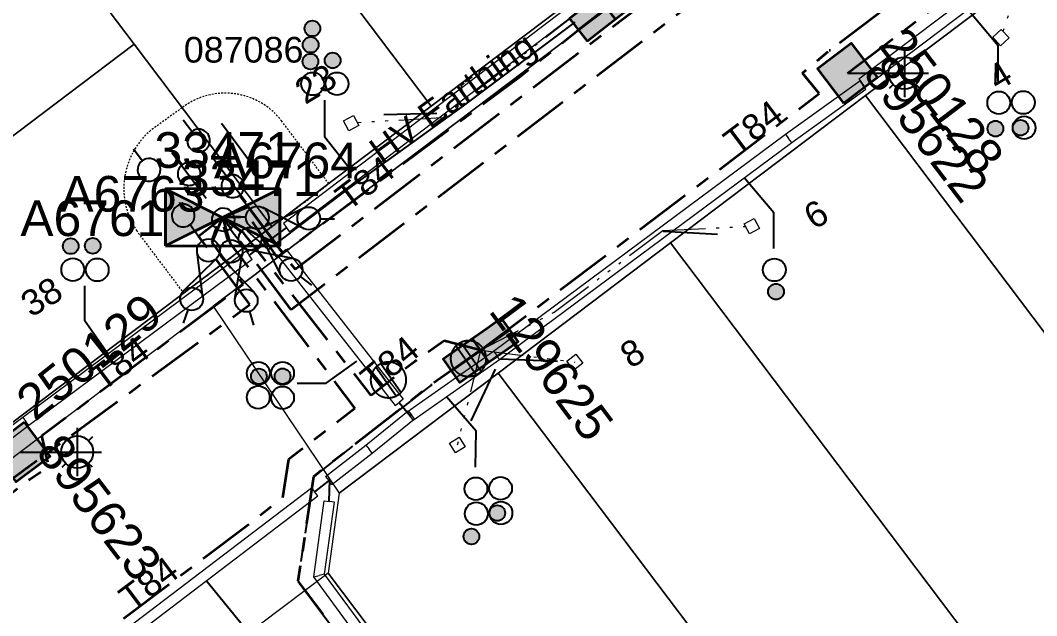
# Model space of a CAD drawing. Header units: metres. Extents: x 308278 to 310511, y 6271134 to 6272874.
# Drawn here: x 309105 to 309176.2, y 6272287.7 to 6272329.5 of the extents above; entities that cross this region are included whole.
import ezdxf
from ezdxf.enums import TextEntityAlignment as Align

# ---------------------------------------------------------------- set-up
doc = ezdxf.new("R2010")
doc.units = ezdxf.units.M
doc.set_wipeout_variables(frame=1)
for name, pattern in [('Cable Exist UG', [7, 4, -1, 1, -1]), ('DASHED', [19.05, 12.7, -6.35]), ('DOT', [6.35, 0, -6.35]), ('HIDDEN2', [0.1875, 0.125, -0.0625]), ('PHANTOMX2', [6.6, 3, -0.75, 0.2, -0.75, 0.2, -0.75, 0.2, -0.75])]:
    doc.linetypes.add(name, pattern=pattern)
doc.layers.get('0').update_dxf_attribs({"color": 6})
for name, color, linetype, lineweight in [('_User Miscellaneous1', 30, 'Continuous', 13), ('_User_HV_Exist', 1, 'Continuous', 35), ('_User_LV_Exist', 5, 'Continuous', 35), ('_User_SL_Exist', 4, 'Continuous', 35), ('Cadastre Land Parcels_SP_EXT', 118, 'Continuous', 15), ('Cadastre Other Property_SP_EXT', 138, 'DASHED', 15), ('Cadastre Roads_SP_EXT', 218, 'Continuous', 15), ('Mains_HV_EXT', 13, 'Continuous', 25), ('Mains_LV_EXT', 163, 'Continuous', 25), ('Mains_LV_SL_EXT', 135, 'Continuous', 25), ('Services_SP_EXT', 42, 'PHANTOMX2', 20)]:
    doc.layers.add(name, color=color, linetype=linetype, lineweight=lineweight)
for name, color, linetype in [('Duct_SP_EXT', 30, 'Continuous'), ('Equip_HV_EXT', 7, 'Continuous'), ('Equip_LV_EXT', 7, 'Continuous'), ('Equip_SP_SL_EXT', 7, 'Continuous'), ('Sub_SP_EXT', 7, 'Continuous'), ('SupportsUG_SP_LV_EXT', 7, 'Continuous'), ('SupportsUG_SP_LV_SL_EXT', 7, 'Continuous'), ('Trench_SP_EXT', 7, 'Continuous')]:
    doc.layers.add(name, color=color, linetype=linetype)
doc.styles.add('COLUMN_LABEL', font='arial.ttf', dxfattribs={"height": 2})
doc.styles.add('iecARIAL', font='arial.ttf', dxfattribs={"height": 2})
doc.styles.add('POLE_LABEL', font='arial.ttf', dxfattribs={"height": 2})
doc.styles.add('SL_LABEL', font='arial.ttf', dxfattribs={"height": 2})
doc.styles.get("Standard").update_dxf_attribs({"font": 'arial.ttf'})
doc.styles.add('SWITCH_LABEL', font='arial.ttf', dxfattribs={"height": 2})
doc.linetypes.add('Cable E UG', pattern='A,5,-0.1,["E",Standard,S=1.5,R=0,X=0,Y=-0.75],-1.45', length=6.55)

# ---------------------------------------------------------------- blocks, each defined once
blk = doc.blocks.new('SUB_PADMOUNT_EXT')
at = {"ltscale": 10}
h = blk.add_hatch(color=256, dxfattribs=at)
h.dxf.hatch_style = 1
h.paths.add_polyline_path([(4, -2), (0, 0), (4, 2)])
h.paths.add_polyline_path([(-4, -2), (-4, 2), (0, 0)])
blk.add_line((4, 2), (-4, -2))
blk.add_lwpolyline([(-4, -2), (4, -2), (4, 2), (-4, 2)], close=True)
at = {"ltscale": 10, "flags": 128}
for points in [[(-4, -2), (-4, 2), (0, 0)], [(4, -2), (0, 0), (4, 2)]]:
    blk.add_lwpolyline(points, close=True, dxfattribs=at)
at = {"flags": 8}
blk.add_attdef('ASSET_NUM', text='', height=2.5, dxfattribs=at).set_placement((0, 5), align=Align.MIDDLE_CENTER)
for tag, flags, p in [('STREET_CODE', 9, (1.5, 0)), ('OPERATING_VOLTAGE', 9, (1.5, -0.4)), ('ORIENTATION', 9, (1.5, -0.6)), ('OWNED_BY', 9, (1.5, -0.8)), ('NO_PHASES', 9, (1.5, -0.2)), ('OPERATED_BY', 9, (1.5, -1)), ('CONSTRUCTED_VOLTAGE', 9, (1.5, -1.4)), ('MAINTAINED_BY', 9, (1.5, -1.2)), ('SECONDARY_VOLTAGE', 9, (1.5, -1.6)), ('STATE', 9, (1.5, -1.8)), ('SUBSTATION_TYPE', 9, (1.5, -2.2)), ('PARENT', 9, (1.5, -2)), ('SUBURB', 9, (1.5, -2.8)), ('USAGE', 9, (1.5, -2.4)), ('LEGEND', 9, (1.5, -2.6)), ('Z', 1, (1.5, -3.6)), ('STREETNAME', 9, (1.5, -3)), ('LOCATION', 9, (1.5, -3.2)), ('NOTES', 9, (1.5, -3.4))]:
    blk.add_attdef(tag, text='', height=0.2, dxfattribs=dict(flags=flags)).set_placement(p, align=Align.MIDDLE_LEFT)
blk = doc.blocks.new('COLUMN_EXT')
blk.add_hatch(color=256).paths.add_polyline_path([(1.5, -1.5), (1.5, 1.5), (-1.5, 1.5), (-1.5, -1.5)])
blk.add_lwpolyline([(1.5, 1.5), (-1.5, 1.5), (-1.5, -1.5), (1.5, -1.5)], close=True)
at = {"flags": 1}
blk.add_attdef('Z', (-1.813, 2.351), '', height=0.2, rotation=180, dxfattribs=at)
at = {"flags": 9}
for tag, p in [('STREETNAME', (-1.813, 1.6)), ('LOCATION', (-1.813, 1.4)), ('SUBURB', (-1.813, 1.8)), ('NOTES', (-1.813, 2)), ('OWNED_BY', (-1.813, 0.6)), ('LEGEND', (-1.813, 1.2)), ('USAGE', (-1.813, 1)), ('STATE', (-1.813, 0.8)), ('COLUMN_TYPE', (-1.813, 0.4))]:
    blk.add_attdef(tag, text='', height=0.2, rotation=180, dxfattribs=at).set_placement(p, align=Align.MIDDLE_LEFT)
for tag, style, p in [('STRUCTURE_PLANT_NUMBER', 'POLE_LABEL', (-1.813, -0.031)), ('STREET_CODE', 'COLUMN_LABEL', (-1.813, 0.2))]:
    blk.add_attdef(tag, text='', height=0.2, rotation=180, dxfattribs=dict(at, style=style)).set_placement(p, align=Align.MIDDLE_LEFT)
at = {"style": 'COLUMN_LABEL', "width": 0.9, "flags": 8}
blk.add_attdef('ASSET_NUM', text='', height=2, rotation=270, dxfattribs=at).set_placement((2, -4), align=Align.MIDDLE_LEFT)
blk = doc.blocks.new('PILLAR_EXT')
blk.add_hatch(color=256).paths.add_polyline_path([(-2.5, 1), (-2.5, -1), (2.5, -1), (2.5, 1)])
for p, q in [((0, 1), (0, -1)), ((-2.5, 0), (2.5, 0))]:
    blk.add_line(p, q)
at = {"ltscale": 10}
blk.add_line((2.5, 0), (-2.5, 0), dxfattribs=at)
blk.add_lwpolyline([(-2.5, -1), (-1.25, -1), (1.25, -1), (2.5, -1), (2.5, 1), (-2.5, 1)], close=True)
at = {"width": 0.9, "flags": 8}
blk.add_attdef('ASSET_NUM', text='', height=2, rotation=90, dxfattribs=at).set_placement((-2, 4), align=Align.MIDDLE_LEFT)
for tag, p, flags in [('OWNED_BY', (0, -0.2), 9), ('STATE', (0, -0.4), 9), ('SUPPORT_TYPE', (0, -0.6), 9), ('USAGE', (0, -0.8), 9), ('LEGEND', (0, -1), 9), ('LOCATION', (0, -1.2), 9), ('NOTES', (0, -1.4), 9), ('PARENT', (0, -1.6), 9), ('STREETNAME', (0, -1.8), 9), ('SUBURB', (0, -2), 1)]:
    blk.add_attdef(tag, p, '', height=0.2, dxfattribs=dict(flags=flags))
blk = doc.blocks.new('DUCT_EXT')
blk.add_circle((0, 0.8), 0.8)
at = {"flags": 1}
blk.add_attdef('Z', (0, 0), '', height=0.2, dxfattribs=at)
at = {"flags": 9}
for tag, p in [('DUCT_CODE', (0, 0)), ('XSECT_TYPE', (0, -0.2)), ('STATE', (0, -0.6)), ('FB_REFERENCE', (0, -0.4)), ('NOTES', (0, -0.8))]:
    blk.add_attdef(tag, text='', height=0.2, dxfattribs=at).set_placement(p, align=Align.MIDDLE_LEFT)
blk = doc.blocks.new('*U479')
at = {"transparency": 33554687, "flags": 9}
for tag, p in [('LRATECODE', (-7.4, 0)), ('LOUTREACHVOCAB', (-7.2, 0)), ('LOUTREACH', (-7, 0)), ('LANTNUMBER', (-6.6, 0)), ('LNEW', (-6.4, 0)), ('LMASTVOCAB', (-6.2, 0)), ('LMAST', (-6, 0)), ('LLAMPVOCAB', (-5.8, 0)), ('LLAMP', (-5.6, 0)), ('LEXIST', (-5.4, 0)), ('LCHARGE3PERCENT', (-5.2, 0)), ('LCHARGE3', (-5, 0)), ('LCHARGE2PERCENT', (-4.8, 0)), ('LCHARGE2', (-4.6, 0)), ('LCHARGE1PERCENT', (-4.4, 0)), ('LCHARGE1', (-4.2, 0)), ('LCATEGORY', (-4, 0)), ('LBRACKETVOCAB', (-3.8, 0)), ('LBRACKET', (-3.6, 0)), ('LKINGHEIGHT', (-3.4, 0)), ('CREPLACE', (-3.2, 0)), ('CREMOVE', (-3, 0)), ('CNUMBER', (-2.8, 0)), ('CNEW', (-2.6, 0)), ('CEXIST', (-2.4, 0)), ('USAGE', (-2.2, 0)), ('STATE', (-2, 0)), ('OWNED_BY', (-1.8, 0)), ('ORIENTATION', (-1.6, 0)), ('OPERATING_VOLTAGE', (-1.4, 0)), ('NO_PHASES', (-1.2, 0)), ('LANTERN_TYPE', (-1, 0)), ('LANTERN_PURPOSE', (-0.8, 0)), ('CONTROL_TYPE', (-0.6, 0)), ('CONSTRUCTED_VOLTAGE', (-0.4, 0))]:
    blk.add_attdef(tag, text='', height=0.001, rotation=270, dxfattribs=at).set_placement(p, align=Align.MIDDLE_LEFT)
at = {"transparency": 33554687, "style": 'SL_LABEL', "flags": 9}
blk.add_attdef('STREET_CODE', text='', height=0.001, rotation=270, dxfattribs=at).set_placement((0.001, 0), align=Align.MIDDLE_LEFT)
at = {"transparency": 33554687, "flags": 1}
blk.add_attdef('Z', (0, 0), '', height=0.001, rotation=270, dxfattribs=at)
at = {"transparency": 33554687, "width": 0.9}
blk.add_attdef('LNUMBER', text='', height=1, dxfattribs=at).set_placement((7, -1), align=Align.MIDDLE_LEFT)
at = {"transparency": 33554687, "flags": 9}
for tag, p in [('LREMOVE', (0, -7.6)), ('LREPLACE', (0, -7.8)), ('LTYPE', (0, -8)), ('LTYPEVOCAB', (0, -8.2)), ('LEGEND', (0, -8.4)), ('SUBURB', (0, -8.6)), ('STREETNAME', (0, -8.8)), ('LOCATION', (0, -9)), ('NOTES', (0, -9.2)), ('MAINTAINED_BY', (0, -9.863))]:
    blk.add_attdef(tag, text='', height=0.001, dxfattribs=at).set_placement(p, align=Align.MIDDLE_LEFT)
blk.add_attdef('OPERATED_BY', (0, -9.607), '', height=0.001, dxfattribs=at)
at = {"linetype": 'DOT', "transparency": 33554687}
blk.add_wipeout([(5.688, 0), (5.061, -1.061), (4, -1.688), (2.939, -1.061), (2.313, 0), (2.939, 1.061), (4, 1.687), (5.061, 1.061)], dxfattribs=at)
at = {"transparency": 33554687}
for p, q in [((4, 1.687), (4, 0)), ((2.939, 1.061), (3.205, 0.795)), ((5.061, 1.061), (4.795, 0.795)), ((0, 0), (4, 0)), ((4, 0), (5.688, 0)), ((4, 0), (4, -1.688)), ((2.939, -1.061), (3.205, -0.795)), ((5.061, -1.061), (4.795, -0.795))]:
    blk.add_line(p, q, dxfattribs=at)
blk.add_circle((4, 0), 1.125, dxfattribs=at)
blk = doc.blocks.new('CCP_EXT')
at = {"flags": 9}
for tag, p in [('USAGE', (0, -1.2)), ('LEGEND', (0, -1.4)), ('STATE', (0, -1.8)), ('LIFE_SUPPORT', (0, -1.6)), ('NOTES', (0, -2))]:
    blk.add_attdef(tag, text='', height=0.2, dxfattribs=at).set_placement(p, align=Align.MIDDLE_LEFT)
at = {"transparency": 33554687}
blk.add_wipeout([(0, 0.566), (0.566, 0), (0, -0.566), (-0.566, 0)], dxfattribs=at)
blk.add_lwpolyline([(-0.566, 0), (0, 0.566), (0.566, 0), (0, -0.566), (-0.566, 0)])
at = {"flags": 1}
blk.add_attdef('Z', (0, 0), '', height=0.2, dxfattribs=at)
at = {"flags": 9}
for tag, p in [('CCP_TYPE', (0, 0)), ('OPERATING_VOLTAGE', (0, -0.6)), ('ORIENTATION', (0, -0.8)), ('CONSTRUCTED_VOLTAGE', (0, -0.2)), ('NO_PHASES', (0, -0.4)), ('OWNED_BY', (0, -1))]:
    blk.add_attdef(tag, text='', height=0.2, dxfattribs=at).set_placement(p, align=Align.MIDDLE_LEFT)
blk = doc.blocks.new('LV_UG_DFUSE_CLOSED_EXT')
for points in [[(5.04, 0.726), (2.156, -0.717)], [(5.049, -0.707), (2.156, 0.717)], [(1, 0), (0, 0)], [(6.2, 0.013), (7.2, 0.013)]]:
    blk.add_lwpolyline(points)
for centre in [(1.8, 0), (5.4, 0.011)]:
    blk.add_circle(centre, 0.8)
at = {"flags": 9}
for tag, p in [('ACTUAL_STATUS', (0, 0)), ('OPERATING_VOLTAGE', (0, -0.6)), ('ORIENTATION', (0, -0.8)), ('CONSTRUCTED_VOLTAGE', (0, -0.2)), ('NO_PHASES', (0, -0.4)), ('STATE', (0, -1)), ('SWITCH_TYPE', (0, -1.2)), ('USAGE', (0, -1.4)), ('NOTES', (0, -1.6))]:
    blk.add_attdef(tag, text='', height=0.2, dxfattribs=at).set_placement(p, align=Align.MIDDLE_LEFT)
at = {"flags": 1}
blk.add_attdef('Z', (0, 0), '', height=0.2, dxfattribs=at)
blk = doc.blocks.new('LV_UG_LINKS_CLOSED_EXT')
at = {"layer": 'Equip_LV_EXT'}
for tag, flags, p in [('ACTUAL_STATUS', 9, (3, -2)), ('CONSTRUCTED_VOLTAGE', 9, (3, -2.2)), ('OPERATING_VOLTAGE', 9, (3, -2.6)), ('ORIENTATION', 9, (3, -2.8)), ('NO_PHASES', 9, (3, -2.4)), ('STATE', 9, (3, -3)), ('SWITCH_TYPE', 9, (3, -3.2)), ('USAGE', 9, (3, -3.4)), ('NOTES', 9, (3, -3.6)), ('OWNED_BY', 9, (3, -3.8)), ('OPERATED_BY', 9, (3, -4)), ('MAINTAINED_BY', 9, (3, -4.2)), ('TYPE', 9, (3, -4.6)), ('Z', 1, (3, -4.8)), ('NUMBER_OF_PHASES', 9, (3, -4.4))]:
    blk.add_attdef(tag, text='', height=0.2, dxfattribs=dict(at, flags=flags)).set_placement(p, align=Align.MIDDLE_LEFT)
at = {"transparency": 33554687}
blk.add_wipeout([(4, 1.25), (3.969, 1.25), (3.939, 1.248), (3.908, 1.247), (3.877, 1.244), (3.847, 1.241), (3.817, 1.236), (3.786, 1.232), (3.756, 1.226), (3.726, 1.22), (3.696, 1.213), (3.667, 1.205), (3.637, 1.196), (3.608, 1.187), (3.579, 1.177), (3.55, 1.166), (3.522, 1.155), (3.493, 1.143), (3.466, 1.13), (3.438, 1.117), (3.411, 1.102), (3.384, 1.088), (3.357, 1.072), (3.331, 1.056), (3.306, 1.039), (3.28, 1.022), (3.255, 1.004), (3.231, 0.985), (3.207, 0.966), (3.184, 0.947), (3.161, 0.926), (3.138, 0.905), (3.116, 0.884), (3.095, 0.862), (3.074, 0.839), (3.053, 0.816), (3.034, 0.793), (3.015, 0.769), (2.996, 0.745), (2.978, 0.72), (2.961, 0.694), (2.944, 0.669), (2.928, 0.643), (2.912, 0.616), (2.898, 0.589), (2.883, 0.562), (2.87, 0.534), (2.857, 0.507), (2.845, 0.478), (2.834, 0.45), (2.823, 0.421), (2.813, 0.392), (2.804, 0.363), (2.795, 0.333), (2.787, 0.304), (2.78, 0.274), (2.774, 0.244), (2.768, 0.214), (2.764, 0.183), (2.759, 0.153), (2.756, 0.123), (2.753, 0.092), (2.752, 0.061), (2.75, 0.031), (2.75, 0), (2.75, -0.031), (2.752, -0.061), (2.753, -0.092), (2.756, -0.123), (2.759, -0.153), (2.764, -0.183), (2.768, -0.214), (2.774, -0.244), (2.78, -0.274), (2.787, -0.304), (2.795, -0.333), (2.804, -0.363), (2.813, -0.392), (2.823, -0.421), (2.834, -0.45), (2.845, -0.478), (2.857, -0.507), (2.87, -0.534), (2.883, -0.562), (2.898, -0.589), (2.912, -0.616), (2.928, -0.643), (2.944, -0.669), (2.961, -0.694), (2.978, -0.72), (2.996, -0.745), (3.015, -0.769), (3.034, -0.793), (3.053, -0.816), (3.074, -0.839), (3.095, -0.862), (3.116, -0.884), (3.138, -0.905), (3.161, -0.926), (3.184, -0.947), (3.207, -0.966), (3.231, -0.985), (3.255, -1.004), (3.28, -1.022), (3.306, -1.039), (3.331, -1.056), (3.357, -1.072), (3.384, -1.088), (3.411, -1.102), (3.438, -1.117), (3.466, -1.13), (3.493, -1.143), (3.522, -1.155), (3.55, -1.166), (3.579, -1.177), (3.608, -1.187), (3.637, -1.196), (3.667, -1.205), (3.696, -1.213), (3.726, -1.22), (3.756, -1.226), (3.786, -1.232), (3.817, -1.236), (3.847, -1.241), (3.877, -1.244), (3.908, -1.247), (3.939, -1.248), (3.969, -1.25), (4, -1.25), (4.031, -1.25), (4.061, -1.248), (4.092, -1.247), (4.123, -1.244), (4.153, -1.241), (4.183, -1.236), (4.214, -1.232), (4.244, -1.226), (4.274, -1.22), (4.304, -1.213), (4.333, -1.205), (4.363, -1.196), (4.392, -1.187), (4.421, -1.177), (4.45, -1.166), (4.478, -1.155), (4.507, -1.143), (4.534, -1.13), (4.562, -1.117), (4.589, -1.102), (4.616, -1.088), (4.643, -1.072), (4.669, -1.056), (4.694, -1.039), (4.72, -1.022), (4.745, -1.004), (4.769, -0.985), (4.793, -0.966), (4.816, -0.947), (4.839, -0.926), (4.862, -0.905), (4.884, -0.884), (4.905, -0.862), (4.926, -0.839), (4.947, -0.816), (4.966, -0.793), (4.985, -0.769), (5.004, -0.745), (5.022, -0.72), (5.039, -0.694), (5.056, -0.669), (5.072, -0.643), (5.088, -0.616), (5.102, -0.589), (5.117, -0.562), (5.13, -0.534), (5.143, -0.507), (5.155, -0.478), (5.166, -0.45), (5.177, -0.421), (5.187, -0.392), (5.196, -0.363), (5.205, -0.333), (5.213, -0.304), (5.22, -0.274), (5.226, -0.244), (5.232, -0.214), (5.236, -0.183), (5.241, -0.153), (5.244, -0.123), (5.247, -0.092), (5.248, -0.061), (5.25, -0.031), (5.25, 0), (5.25, 0.031), (5.248, 0.061), (5.247, 0.092), (5.244, 0.123), (5.241, 0.153), (5.236, 0.183), (5.232, 0.214), (5.226, 0.244), (5.22, 0.274), (5.213, 0.304), (5.205, 0.333), (5.196, 0.363), (5.187, 0.392), (5.177, 0.421), (5.166, 0.45), (5.155, 0.478), (5.143, 0.507), (5.13, 0.534), (5.117, 0.562), (5.102, 0.589), (5.088, 0.616), (5.072, 0.643), (5.056, 0.669), (5.039, 0.694), (5.022, 0.72), (5.004, 0.745), (4.985, 0.769), (4.966, 0.793), (4.947, 0.816), (4.926, 0.839), (4.905, 0.862), (4.884, 0.884), (4.862, 0.905), (4.839, 0.926), (4.816, 0.947), (4.793, 0.966), (4.769, 0.985), (4.745, 1.004), (4.72, 1.022), (4.694, 1.039), (4.669, 1.056), (4.643, 1.072), (4.616, 1.088), (4.589, 1.102), (4.562, 1.117), (4.534, 1.13), (4.507, 1.143), (4.478, 1.155), (4.45, 1.166), (4.421, 1.177), (4.392, 1.187), (4.363, 1.196), (4.333, 1.205), (4.304, 1.213), (4.274, 1.22), (4.244, 1.226), (4.214, 1.232), (4.183, 1.236), (4.153, 1.241), (4.123, 1.244), (4.092, 1.247), (4.061, 1.248), (4.031, 1.25)], dxfattribs=at).dxf.layer = 'Equip_LV_EXT'
at = {"layer": 'Equip_LV_EXT'}
for p, q in [((3.792, 1.232), (3.792, -1.232)), ((4.208, 1.232), (4.208, -1.232))]:
    blk.add_line(p, q, dxfattribs=at)
at = {"layer": 'Equip_LV_EXT', "flags": 128}
blk.add_lwpolyline([(4, 1.25), (3.969, 1.25), (3.939, 1.248), (3.908, 1.247), (3.877, 1.244), (3.847, 1.241), (3.817, 1.236), (3.786, 1.232), (3.756, 1.226), (3.726, 1.22), (3.696, 1.213), (3.667, 1.205), (3.637, 1.196), (3.608, 1.187), (3.579, 1.177), (3.55, 1.166), (3.522, 1.155), (3.493, 1.143), (3.466, 1.13), (3.438, 1.117), (3.411, 1.102), (3.384, 1.088), (3.357, 1.072), (3.331, 1.056), (3.306, 1.039), (3.28, 1.022), (3.255, 1.004), (3.231, 0.985), (3.207, 0.966), (3.184, 0.947), (3.161, 0.926), (3.138, 0.905), (3.116, 0.884), (3.095, 0.862), (3.074, 0.839), (3.053, 0.816), (3.034, 0.793), (3.015, 0.769), (2.996, 0.745), (2.978, 0.72), (2.961, 0.694), (2.944, 0.669), (2.928, 0.643), (2.912, 0.616), (2.898, 0.589), (2.883, 0.562), (2.87, 0.534), (2.857, 0.507), (2.845, 0.478), (2.834, 0.45), (2.823, 0.421), (2.813, 0.392), (2.804, 0.363), (2.795, 0.333), (2.787, 0.304), (2.78, 0.274), (2.774, 0.244), (2.768, 0.214), (2.764, 0.183), (2.759, 0.153), (2.756, 0.123), (2.753, 0.092), (2.752, 0.061), (2.75, 0.031), (2.75, 0), (2.75, -0.031), (2.752, -0.061), (2.753, -0.092), (2.756, -0.123), (2.759, -0.153), (2.764, -0.183), (2.768, -0.214), (2.774, -0.244), (2.78, -0.274), (2.787, -0.304), (2.795, -0.333), (2.804, -0.363), (2.813, -0.392), (2.823, -0.421), (2.834, -0.45), (2.845, -0.478), (2.857, -0.507), (2.87, -0.534), (2.883, -0.562), (2.898, -0.589), (2.912, -0.616), (2.928, -0.643), (2.944, -0.669), (2.961, -0.694), (2.978, -0.72), (2.996, -0.745), (3.015, -0.769), (3.034, -0.793), (3.053, -0.816), (3.074, -0.839), (3.095, -0.862), (3.116, -0.884), (3.138, -0.905), (3.161, -0.926), (3.184, -0.947), (3.207, -0.966), (3.231, -0.985), (3.255, -1.004), (3.28, -1.022), (3.306, -1.039), (3.331, -1.056), (3.357, -1.072), (3.384, -1.088), (3.411, -1.102), (3.438, -1.117), (3.466, -1.13), (3.493, -1.143), (3.522, -1.155), (3.55, -1.166), (3.579, -1.177), (3.608, -1.187), (3.637, -1.196), (3.667, -1.205), (3.696, -1.213), (3.726, -1.22), (3.756, -1.226), (3.786, -1.232), (3.817, -1.236), (3.847, -1.241), (3.877, -1.244), (3.908, -1.247), (3.939, -1.248), (3.969, -1.25), (4, -1.25), (4.031, -1.25), (4.061, -1.248), (4.092, -1.247), (4.123, -1.244), (4.153, -1.241), (4.183, -1.236), (4.214, -1.232), (4.244, -1.226), (4.274, -1.22), (4.304, -1.213), (4.333, -1.205), (4.363, -1.196), (4.392, -1.187), (4.421, -1.177), (4.45, -1.166), (4.478, -1.155), (4.507, -1.143), (4.534, -1.13), (4.562, -1.117), (4.589, -1.102), (4.616, -1.088), (4.643, -1.072), (4.669, -1.056), (4.694, -1.039), (4.72, -1.022), (4.745, -1.004), (4.769, -0.985), (4.793, -0.966), (4.816, -0.947), (4.839, -0.926), (4.862, -0.905), (4.884, -0.884), (4.905, -0.862), (4.926, -0.839), (4.947, -0.816), (4.966, -0.793), (4.985, -0.769), (5.004, -0.745), (5.022, -0.72), (5.039, -0.694), (5.056, -0.669), (5.072, -0.643), (5.088, -0.616), (5.102, -0.589), (5.117, -0.562), (5.13, -0.534), (5.143, -0.507), (5.155, -0.478), (5.166, -0.45), (5.177, -0.421), (5.187, -0.392), (5.196, -0.363), (5.205, -0.333), (5.213, -0.304), (5.22, -0.274), (5.226, -0.244), (5.232, -0.214), (5.236, -0.183), (5.241, -0.153), (5.244, -0.123), (5.247, -0.092), (5.248, -0.061), (5.25, -0.031), (5.25, 0), (5.25, 0.031), (5.248, 0.061), (5.247, 0.092), (5.244, 0.123), (5.241, 0.153), (5.236, 0.183), (5.232, 0.214), (5.226, 0.244), (5.22, 0.274), (5.213, 0.304), (5.205, 0.333), (5.196, 0.363), (5.187, 0.392), (5.177, 0.421), (5.166, 0.45), (5.155, 0.478), (5.143, 0.507), (5.13, 0.534), (5.117, 0.562), (5.102, 0.589), (5.088, 0.616), (5.072, 0.643), (5.056, 0.669), (5.039, 0.694), (5.022, 0.72), (5.004, 0.745), (4.985, 0.769), (4.966, 0.793), (4.947, 0.816), (4.926, 0.839), (4.905, 0.862), (4.884, 0.884), (4.862, 0.905), (4.839, 0.926), (4.816, 0.947), (4.793, 0.966), (4.769, 0.985), (4.745, 1.004), (4.72, 1.022), (4.694, 1.039), (4.669, 1.056), (4.643, 1.072), (4.616, 1.088), (4.589, 1.102), (4.562, 1.117), (4.534, 1.13), (4.507, 1.143), (4.478, 1.155), (4.45, 1.166), (4.421, 1.177), (4.392, 1.187), (4.363, 1.196), (4.333, 1.205), (4.304, 1.213), (4.274, 1.22), (4.244, 1.226), (4.214, 1.232), (4.183, 1.236), (4.153, 1.241), (4.123, 1.244), (4.092, 1.247), (4.061, 1.248), (4.031, 1.25)], close=True, dxfattribs=at)
blk = doc.blocks.new('SWG_HOLEC_SU_EXT')
blk.add_line((1.8, -2), (5.8, -2))
for points in [[(1.8, -0.8, 1), (1.8, 0.8, 1)], [(5.8, -0.8, 1), (5.8, 0.8, 1)]]:
    blk.add_lwpolyline(points, format="xyb", close=True)
for points in [[(1, 0), (0, 0)], [(6.6, 0), (7.6, 0)]]:
    blk.add_lwpolyline(points)
at = {"style": 'SWITCH_LABEL', "flags": 8}
blk.add_attdef('ASSET_NUM', text='', height=2.5, rotation=179.95437, dxfattribs=at).set_placement((-2.4, 0), align=Align.MIDDLE_LEFT)
at = {"flags": 1}
blk.add_attdef('Z', (0, 0), '', height=0.2, dxfattribs=at)
at = {"flags": 9}
for tag, p in [('ACTUAL_STATUS', (0, -0.4)), ('CONSTRUCTED_VOLTAGE', (0, -0.6)), ('NO_PHASES', (0, -0.8)), ('OPERATING_VOLTAGE', (0, -1)), ('ORIENTATION', (0, -1.2)), ('OWNED_BY', (0, -1.4)), ('STATE', (0, -1.8)), ('SWITCH_TYPE', (0, -2)), ('USAGE', (0, -2.2)), ('PARENT', (0, -1.6)), ('STREETNAME', (0, -2.6)), ('SUBURB', (0, -2.8)), ('LOCATION', (0, -2.4)), ('NOTES', (0, -3))]:
    blk.add_attdef(tag, text='', height=0.2, dxfattribs=at).set_placement(p, align=Align.MIDDLE_LEFT)
at = {"style": 'SWITCH_LABEL', "flags": 9}
blk.add_attdef('STREET_CODE', text='', height=0.2, dxfattribs=at).set_placement((0, -0.2), align=Align.MIDDLE_LEFT)
blk = doc.blocks.new('CABLE_LARGE_EXT')
h = blk.add_hatch(color=256)
edge = h.paths.add_edge_path()
edge.add_arc((0, 0.55), 0.55, 0, 360)
blk.add_circle((0, 0.55), 0.55)
at = {"flags": 1}
blk.add_attdef('Z', (0, 0), '', height=0.2, dxfattribs=at)
at = {"flags": 9}
for tag, p in [('COND_CODE', (0, 0)), ('XSECT_SIZE', (0, -0.6)), ('STATE', (0, -0.4)), ('FB_REFERENCE', (0, -0.2)), ('NOTES', (0, -0.8))]:
    blk.add_attdef(tag, text='', height=0.2, dxfattribs=at).set_placement(p, align=Align.MIDDLE_LEFT)

msp = doc.modelspace()

# ---------------------------------------------------------------- linework, layer by layer
at = {"layer": '_User Miscellaneous1'}
for p, q in [((309158.646, 6272321.48), (309158.858, 6272321.189)), ((309159.071, 6272320.899), (309158.858, 6272321.189)), ((309123.446, 6272315.222), (309123.664, 6272314.936)), ((309123.882, 6272314.65), (309123.664, 6272314.936)), ((309120.821, 6272313.282), (309121.036, 6272312.993)), ((309123.058, 6272312.956), (309123.342, 6272313.178)), ((309123.625, 6272313.4), (309123.342, 6272313.178)), ((309121.251, 6272312.704), (309121.036, 6272312.993)), ((309129.225, 6272299.689), (309132.189, 6272302.083)), ((309132.117, 6272302.033), (309132.323, 6272301.739)), ((309132.189, 6272302.083), (309132.415, 6272301.803)), ((309132.53, 6272301.444), (309132.323, 6272301.739)), ((309132.642, 6272301.523), (309132.415, 6272301.803)), ((309129.672, 6272299.125), (309132.642, 6272301.523)), ((309126.395, 6272297.488), (309129.225, 6272299.689)), ((309129.225, 6272299.689), (309129.449, 6272299.407)), ((309126.837, 6272296.919), (309129.672, 6272299.125)), ((309129.672, 6272299.125), (309129.449, 6272299.407)), ((309126.395, 6272297.488), (309126.616, 6272297.204)), ((309107.191, 6272282.83), (309125.412, 6272296.697)), ((309125.412, 6272296.697), (309125.63, 6272296.411)), ((309126.837, 6272296.919), (309126.616, 6272297.204)), ((309107.627, 6272282.257), (309125.848, 6272296.124)), ((309125.848, 6272296.124), (309125.63, 6272296.411)), ((309125.567, 6272290.45), (309126.305, 6272295.781)), ((309126.305, 6272295.781), (309126.661, 6272295.732)), ((309126.32, 6272290.642), (309127.018, 6272295.683)), ((309127.018, 6272295.683), (309126.661, 6272295.732)), ((309125.567, 6272290.45), (309125.943, 6272290.546)), ((309139.97, 6272270.946), (309125.567, 6272290.45)), ((309126.32, 6272290.642), (309125.943, 6272290.546)), ((309140.55, 6272271.374), (309126.32, 6272290.642))]:
    msp.add_line(p, q, dxfattribs=at)
at = {"layer": 'Cadastre Land Parcels_SP_EXT', "linetype": 'Continuous'}
for points in [[(309144.965, 6272331.9), (309122.214, 6272362), (309111.045, 6272353.559), (309133.795, 6272323.46), (309144.965, 6272331.9)], [(309133.795, 6272323.46), (309111.045, 6272353.559), (309099.875, 6272345.118), (309104.657, 6272338.792), (309112.977, 6272327.784), (309122.626, 6272315.019), (309133.795, 6272323.46)], [(309112.977, 6272327.784), (309104.657, 6272338.792), (309075.57, 6272316.811), (309083.892, 6272305.802), (309112.977, 6272327.784)], [(309201.659, 6272299.756), (309176.314, 6272333.317), (309164.239, 6272324.193), (309189.582, 6272290.632), (309201.659, 6272299.756)], [(309122.626, 6272315.019), (309112.977, 6272327.784), (309083.892, 6272305.802), (309091.127, 6272296.228), (309096.728, 6272295.449), (309122.626, 6272315.019)], [(309189.582, 6272290.632), (309164.239, 6272324.193), (309150.567, 6272313.864), (309175.911, 6272280.304), (309189.582, 6272290.632)], [(309175.911, 6272280.304), (309150.567, 6272313.864), (309138.491, 6272304.739), (309163.835, 6272271.181), (309175.911, 6272280.304)]]:
    msp.add_lwpolyline(points, close=True, dxfattribs=at)
msp.add_lwpolyline([(309163.835, 6272271.181), (309138.491, 6272304.739), (309127.349, 6272296.321), (309126.572, 6272290.709), (309143.246, 6272268.628)], dxfattribs=at)
at = {"layer": 'Cadastre Roads_SP_EXT', "linetype": 'Continuous'}
msp.add_lwpolyline([(309143.246, 6272268.628), (309126.572, 6272290.709), (309112.359, 6272279.979)], dxfattribs=at)
at = {"layer": 'Duct_SP_EXT'}
for points in [[(309173.548, 6272325.185), (309173.551, 6272327.688), (309171.484, 6272330.125)], [(309126.318, 6272323.879), (309126.326, 6272321.316), (309128.161, 6272318.997)], [(309157.813, 6272313.472), (309157.816, 6272315.978), (309155.755, 6272318.413)], [(309109.507, 6272310.845), (309109.502, 6272308.448), (309111.138, 6272306.108)], [(309124.403, 6272304.021), (309126.437, 6272304.021), (309128.6, 6272305.566)], [(309136.916, 6272298.133), (309136.952, 6272300.658), (309134.873, 6272303.083)], [(309120.456, 6272285.084), (309120.453, 6272287.199), (309118.065, 6272290.136)]]:
    msp.add_lwpolyline(points, dxfattribs=at)
at = {"layer": 'Mains_HV_EXT', "linetype": 'Cable E UG'}
for points in [[(309143.876, 6272329.326), (309136.044, 6272323.474)], [(309127.993, 6272317.681), (309122.366, 6272313.412), (309120.933, 6272314.688)]]:
    msp.add_lwpolyline(points, dxfattribs=at)
at = {"layer": 'Trench_SP_EXT', "linetype": 'Cable Exist UG'}
for points in [[(309130.472, 6272322.873), (309134.186, 6272322.955)], [(309123.342, 6272313.178), (309120.849, 6272316.498)], [(309123.664, 6272314.936), (309121.036, 6272312.993)], [(309123.664, 6272314.936), (309121.036, 6272312.993)], [(309153.868, 6272314.457), (309150.072, 6272314.665)], [(309136.611, 6272301.391), (309138.658, 6272305.732), (309142.854, 6272305.559)], [(309131.564, 6272302.677), (309132.346, 6272301.724)], [(309126.694, 6272297.265), (309125.63, 6272296.411)], [(309126.658, 6272295.709), (309126.661, 6272295.732), (309126.694, 6272297.265)]]:
    msp.add_lwpolyline(points, dxfattribs=at)

# ---------------------------------------------------------------- block references
at = {"layer": '_User Miscellaneous1'}
ref = msp.add_blockref('SUB_PADMOUNT_EXT', (309119.181, 6272315.654), dxfattribs=at)
ref.add_attrib('ASSET_NUM', '33471', dxfattribs={"layer": '0', "height": 2.5}).set_placement((309121.181, 6272316.404), align=Align.BOTTOM_CENTER)
at = {"layer": '_User_HV_Exist'}
ref = msp.add_blockref('SUB_PADMOUNT_EXT', (309119.181, 6272315.654), dxfattribs=at)
ref.add_attrib('ASSET_NUM', '33471', dxfattribs={"layer": '0', "height": 2.5}).set_placement((309119.258, 6272318.376), align=Align.BOTTOM_CENTER)
at = {"layer": '_User_LV_Exist'}
ref = msp.add_blockref('PILLAR_EXT', (309146.092, 6272330.337), dxfattribs=dict(at, rotation=37.88870084094273))
ref.add_attrib('ASSET_NUM', '129624', dxfattribs={"layer": '0', "height": 2.5, "rotation": 307.55721, "style": 'iecARIAL'}).set_placement((309147.592, 6272333.837), align=Align.MIDDLE_RIGHT)
ref = msp.add_blockref('SUB_PADMOUNT_EXT', (309119.181, 6272315.654), dxfattribs=at)
ref.add_attrib('ASSET_NUM', '33471', dxfattribs={"layer": '0', "height": 2.5}).set_placement((309121.181, 6272316.404), align=Align.BOTTOM_CENTER)
at = {"layer": 'Duct_SP_EXT', "rotation": 270.4568547504928}
for name, p in [('CABLE_LARGE_EXT', (309124.922, 6272328.891)), ('CABLE_LARGE_EXT', (309124.804, 6272327.746)), ('CABLE_LARGE_EXT', (309124.788, 6272326.572)), ('CABLE_LARGE_EXT', (309126.344, 6272326.652)), ('DUCT_EXT', (309124.697, 6272325.008)), ('DUCT_EXT', (309172.786, 6272323.681)), ('DUCT_EXT', (309174.502, 6272323.7)), ('DUCT_EXT', (309174.564, 6272321.93)), ('CABLE_LARGE_EXT', (309174.564, 6272321.93)), ('CABLE_LARGE_EXT', (309107.983, 6272313.633)), ('CABLE_LARGE_EXT', (309109.527, 6272313.654)), ('DUCT_EXT', (309107.878, 6272311.983)), ('DUCT_EXT', (309157.052, 6272311.968)), ('CABLE_LARGE_EXT', (309157.421, 6272310.44)), ('DUCT_EXT', (309136.132, 6272296.622)), ('DUCT_EXT', (309137.861, 6272296.648)), ('DUCT_EXT', (309137.885, 6272294.922)), ('CABLE_LARGE_EXT', (309137.885, 6272294.922)), ('CABLE_LARGE_EXT', (309136.072, 6272293.279))]:
    msp.add_blockref(name, p, dxfattribs=at)
at = {"layer": 'Duct_SP_EXT'}
for name, p in [('DUCT_EXT', (309127.199, 6272324.218)), ('DUCT_EXT', (309110.393, 6272311.176)), ('DUCT_EXT', (309121.688, 6272303.922)), ('DUCT_EXT', (309123.384, 6272303.93)), ('CABLE_LARGE_EXT', (309121.721, 6272303.957)), ('CABLE_LARGE_EXT', (309123.382, 6272303.963)), ('DUCT_EXT', (309121.676, 6272302.239)), ('DUCT_EXT', (309123.38, 6272302.209)), ('DUCT_EXT', (309136.961, 6272294.079))]:
    msp.add_blockref(name, p, dxfattribs=at)
at = {"layer": 'Equip_HV_EXT'}
ref = msp.add_blockref('SWG_HOLEC_SU_EXT', (309117.499, 6272314.343), dxfattribs=dict(at, rotation=126.8385054545077))
ref.add_attrib('ASSET_NUM', 'A6761', dxfattribs={"layer": '0', "height": 2.5, "style": 'SWITCH_LABEL'}).set_placement((309115.1, 6272315.593), align=Align.MIDDLE_RIGHT)
ref = msp.add_blockref('SWG_HOLEC_SU_EXT', (309120.307, 6272314.054), dxfattribs=dict(at, rotation=126.8385054545077))
ref.add_attrib('ASSET_NUM', 'A6763', dxfattribs={"layer": '0', "height": 2.5, "style": 'SWITCH_LABEL'}).set_placement((309117.908, 6272315.304), align=Align.BOTTOM_RIGHT)
at = {"layer": 'Equip_LV_EXT'}
for p, rotation in [((309119.671, 6272315.243), 322.7952083480641), ((309119.82, 6272315.678), 358.7952083212177), ((309118.778, 6272315.037), 250.7952082492391), ((309119.262, 6272314.991), 286.7952085980754)]:
    msp.add_blockref('LV_UG_DFUSE_CLOSED_EXT', p, dxfattribs=dict(at, rotation=rotation))
at = {"layer": 'Sub_SP_EXT'}
ref = msp.add_blockref('SUB_PADMOUNT_EXT', (309119.181, 6272315.654), dxfattribs=at)
ref.add_attrib('ASSET_NUM', '33471', dxfattribs={"layer": '0', "height": 2.5}).set_placement((309121.181, 6272316.404), align=Align.BOTTOM_CENTER)
at = {"layer": 'SupportsUG_SP_LV_EXT'}
ref = msp.add_blockref('PILLAR_EXT', (309146.092, 6272330.337), dxfattribs=dict(at, rotation=37.88870084094273))
ref.add_attrib('ASSET_NUM', '129624', dxfattribs={"layer": '0', "height": 2.5, "rotation": 307.55721, "style": 'iecARIAL'}).set_placement((309147.592, 6272333.837), align=Align.MIDDLE_RIGHT)
ref = msp.add_blockref('PILLAR_EXT', (309137.267, 6272306.335), dxfattribs=dict(at, rotation=215.0657999611773))
ref.add_attrib('ASSET_NUM', '129625', dxfattribs={"layer": '0', "height": 2.5, "rotation": 306.67575, "style": 'iecARIAL'}).set_placement((309138.767, 6272309.835), align=Align.MIDDLE_LEFT)
at = {"layer": 'SupportsUG_SP_LV_SL_EXT'}
ref = msp.add_blockref('COLUMN_EXT', (309162.979, 6272325.768), dxfattribs=dict(at, rotation=217.1835535921827))
ref.add_attrib('ASSET_NUM', '895622', dxfattribs={"layer": '0', "height": 2.5, "rotation": 307.19976, "style": 'COLUMN_LABEL'}).set_placement((309164.979, 6272326.518), align=Align.MIDDLE_LEFT)
ref = msp.add_blockref('COLUMN_EXT', (309104.993, 6272299.204), dxfattribs=dict(at, rotation=36.93137378911662))
ref.add_attrib('ASSET_NUM', '895623', dxfattribs={"layer": '0', "height": 2.5, "rotation": 307.54518, "style": 'COLUMN_LABEL'}).set_placement((309106.993, 6272299.954), align=Align.MIDDLE_LEFT)

# ---------------------------------------------------------------- texts
at = {"layer": 'Cadastre Land Parcels_SP_EXT'}
for s, rotation, p in [('4', 31.21573, (309173.514, 6272324.468)), ('23', 31.21952, (309124.972, 6272323.525)), ('6', 31.21049, (309160.64, 6272314.741)), ('38', 31.21708, (309105.753, 6272308.6)), ('8', 31.21573, (309147.766, 6272305.015))]:
    msp.add_text(s, height=1.8, rotation=rotation, dxfattribs=at).set_placement(p)
at = {"layer": 'Cadastre Other Property_SP_EXT'}
msp.add_text('087086', height=1.8, dxfattribs=at).set_placement((309116.458, 6272326.504))
at = {"layer": 'Mains_HV_EXT'}
msp.add_text('HV Earthing', height=1.8, rotation=35.73829, dxfattribs=at).set_placement((309130.315, 6272319.352))
at = {"layer": 'Mains_LV_EXT'}
for rotation, p in [(36.9388, (309155.184, 6272319.956)), (37.07141, (309127.971, 6272316.047)), (36.93882, (309112.809, 6272287.954))]:
    msp.add_text('T84', height=1.8, rotation=rotation, dxfattribs=at).set_placement(p)

# ---------------------------------------------------------------- next in the draw order: block references
at = {"layer": 'Equip_SP_SL_EXT'}
ref = msp.add_blockref('*U479', (309162.979, 6272325.768), dxfattribs=at)
ref.add_attrib('ASSET_NUM', '250128', dxfattribs={"layer": '0', "height": 2.5, "rotation": 307.19976, "style": 'iecARIAL'}).set_placement((309164.479, 6272327.268), align=Align.BOTTOM_LEFT)
ref = msp.add_blockref('*U479', (309104.993, 6272299.204), dxfattribs=at)
ref.add_attrib('ASSET_NUM', '250129', dxfattribs={"layer": '0', "height": 2.5, "rotation": 38.47285, "style": 'iecARIAL'}).set_placement((309106.493, 6272300.704), align=Align.BOTTOM_LEFT)
at = {"layer": 'Services_SP_EXT'}
for p, rotation in [((309128.199, 6272322.257), 342.7940146761695), ((309156.276, 6272315.036), 162.3003306645003), ((309143.869, 6272305.512), 173.0657996135001), ((309135.627, 6272299.696), 77.06579978355339)]:
    msp.add_blockref('CCP_EXT', p, dxfattribs=dict(at, rotation=rotation))

# ---------------------------------------------------------------- next in the draw order: linework, layer by layer
at = {"layer": '_User Miscellaneous1'}
for p, q in [((309145.101, 6272331.725), (309123.446, 6272315.222)), ((309145.537, 6272331.153), (309123.882, 6272314.65)), ((309158.646, 6272321.48), (309163.836, 6272325.215)), ((309163.781, 6272325.365), (309163.998, 6272325.077)), ((309163.836, 6272325.215), (309164.047, 6272324.923)), ((309159.071, 6272320.899), (309164.257, 6272324.631)), ((309164.215, 6272324.79), (309163.998, 6272325.077)), ((309164.257, 6272324.631), (309164.047, 6272324.923)), ((309138.596, 6272305.694), (309159.071, 6272320.899)), ((309120.821, 6272313.282), (309105.176, 6272301.633)), ((309121.251, 6272312.704), (309105.606, 6272301.056)), ((309105.175, 6272301.632), (309096.486, 6272295.081)), ((309105.175, 6272301.632), (309105.391, 6272301.345)), ((309105.176, 6272301.633), (309105.391, 6272301.345)), ((309105.608, 6272301.057), (309096.919, 6272294.506)), ((309105.606, 6272301.056), (309105.391, 6272301.345)), ((309105.608, 6272301.057), (309105.391, 6272301.345))]:
    msp.add_line(p, q, dxfattribs=at)
at = {"layer": '_User_HV_Exist', "linetype": 'Cable Exist UG'}
msp.add_lwpolyline([(309048.147, 6272348.143), (309055.329, 6272338.691), (309063.611, 6272327.692), (309073.148, 6272315.06), (309081.4, 6272304.151), (309088.573, 6272294.659), (309089.316, 6272293.794), (309089.316, 6272293.794), (309097.294, 6272292.115), (309121.099, 6272309.543), (309117.499, 6272314.343), (309119.181, 6272315.654)], dxfattribs=at)
at = {"layer": '_User_LV_Exist', "linetype": 'Cable Exist UG', "flags": 128}
for points in [[(309146.092, 6272330.337), (309140.037, 6272325.501), (309140.037, 6272325.501), (309123.019, 6272312.843), (309121.028, 6272315.672), (309119.181, 6272315.654)], [(309073.967, 6272315.623), (309073.362, 6272313.122), (309073.362, 6272313.122), (309087.283, 6272294.717), (309088.182, 6272293.582), (309088.981, 6272292.983), (309088.981, 6272292.983), (309097.491, 6272291.086), (309105.638, 6272297.273), (309106.991, 6272298.191), (309106.506, 6272300.357), (309106.506, 6272300.357), (309120.631, 6272310.961), (309118.44, 6272313.882), (309119.181, 6272315.654)]]:
    msp.add_lwpolyline(points, dxfattribs=at)
at = {"layer": '_User_LV_Exist', "color": 6, "linetype": 'Cable Exist UG', "flags": 128}
msp.add_lwpolyline([(309119.181, 6272315.654), (309119.719, 6272313.828), (309128.456, 6272302.253), (309128.456, 6272302.253), (309123.805, 6272298.674), (309123.368, 6272295.964), (309121.037, 6272294.142), (309121.037, 6272294.142), (309106.274, 6272283.017)], dxfattribs=at)
at = {"layer": 'Cadastre Other Property_SP_EXT', "linetype": 'HIDDEN2'}
msp.add_lwpolyline([(309116.446, 6272310.339), (309126.63, 6272318.01), (309123.321, 6272322.404), (309123.321, 6272322.404, 0.414879), (309116.339, 6272323.336), (309116.339, 6272323.336), (309114.124, 6272321.738), (309114.124, 6272321.738, 0.378325), (309113.137, 6272314.732), (309113.137, 6272314.732), (309116.446, 6272310.339)], format="xyb", close=True, dxfattribs=at)
at = {"layer": 'Mains_HV_EXT', "linetype": 'Cable Exist UG'}
msp.add_lwpolyline([(309048.147, 6272348.143), (309055.329, 6272338.691), (309063.611, 6272327.692), (309073.148, 6272315.06), (309081.4, 6272304.151), (309088.573, 6272294.659), (309089.316, 6272293.794), (309089.316, 6272293.794), (309097.294, 6272292.115), (309121.099, 6272309.543), (309117.499, 6272314.343), (309119.181, 6272315.654)], dxfattribs=at)
at = {"layer": 'Mains_HV_EXT', "linetype": 'Cable E UG'}
msp.add_lwpolyline([(309136.044, 6272323.474), (309127.993, 6272317.681)], dxfattribs=at)
at = {"layer": 'Services_SP_EXT'}
msp.add_lwpolyline([(309146.092, 6272330.337), (309144.204, 6272330.083), (309144.204, 6272330.083), (309139.355, 6272326.343), (309134.529, 6272322.629), (309128.199, 6272322.257)], dxfattribs=at)

# ---------------------------------------------------------------- next in the draw order: block references
at = {"layer": '_User_SL_Exist'}
ref = msp.add_blockref('COLUMN_EXT', (309162.979, 6272325.768), dxfattribs=dict(at, rotation=217.1835535921827))
ref.add_attrib('ASSET_NUM', '895622', dxfattribs={"layer": '0', "height": 2.5, "rotation": 307.19976, "style": 'COLUMN_LABEL'}).set_placement((309164.979, 6272326.518), align=Align.MIDDLE_LEFT)
ref = msp.add_blockref('COLUMN_EXT', (309104.993, 6272299.204), dxfattribs=dict(at, rotation=36.93137378911662))
ref.add_attrib('ASSET_NUM', '895623', dxfattribs={"layer": '0', "height": 2.5, "rotation": 307.54518, "style": 'COLUMN_LABEL'}).set_placement((309106.993, 6272299.954), align=Align.MIDDLE_LEFT)
at = {"layer": 'Duct_SP_EXT', "rotation": 270.4568547504928}
msp.add_blockref('CABLE_LARGE_EXT', (309172.805, 6272321.867), dxfattribs=at)
at = {"layer": 'Equip_HV_EXT'}
ref = msp.add_blockref('SWG_HOLEC_SU_EXT', (309120.971, 6272316.395), dxfattribs=dict(at, rotation=126.8385054545077))
ref.add_attrib('ASSET_NUM', 'A6764', dxfattribs={"layer": '0', "height": 2.5, "style": 'SWITCH_LABEL'}).set_placement((309118.572, 6272317.645), align=Align.BOTTOM_LEFT)
at = {"layer": 'Services_SP_EXT', "rotation": 177.4051170996225}
msp.add_blockref('CCP_EXT', (309173.738, 6272328.253), dxfattribs=at)

# ---------------------------------------------------------------- next in the draw order: texts
at = {"layer": 'Mains_LV_EXT'}
msp.add_text('T84', height=1.8, rotation=36.85459, dxfattribs=at).set_placement((309110.769, 6272303.39))

# ---------------------------------------------------------------- next in the draw order: linework, layer by layer
at = {"layer": '_User Miscellaneous1'}
for p, q in [((309163.781, 6272325.365), (309175.285, 6272334.052)), ((309164.215, 6272324.79), (309175.716, 6272333.476))]:
    msp.add_line(p, q, dxfattribs=at)
at = {"layer": '_User_HV_Exist', "linetype": 'Cable Exist UG'}
msp.add_lwpolyline([(309119.181, 6272315.654), (309120.971, 6272316.395), (309124.259, 6272312.011), (309124.259, 6272312.011), (309193.424, 6272364.801), (309197.655, 6272359.218), (309204.195, 6272350.09), (309214.368, 6272336.422), (309215.999, 6272334.459), (309217.827, 6272332.731), (309220.216, 6272331.041), (309222.863, 6272329.587), (309230.115, 6272326.401), (309237.065, 6272323.29), (309241.699, 6272321.522), (309244.925, 6272320.884), (309244.925, 6272320.884), (309249.285, 6272330.384), (309250.865, 6272334.089), (309257.351, 6272351.149), (309271.798, 6272347.429), (309272.016, 6272348.351), (309271.219, 6272349.149)], dxfattribs=at)
at = {"layer": '_User_SL_Exist', "linetype": 'Cable Exist UG', "flags": 128}
msp.add_lwpolyline([(309162.979, 6272325.768), (309185.652, 6272342.897)], dxfattribs=at)
at = {"layer": 'Cadastre Roads_SP_EXT', "linetype": 'Continuous'}
msp.add_lwpolyline([(309118.521, 6272309.438), (309195.042, 6272367.223), (309193.816, 6272368.802), (309168.901, 6272349.987), (309157.73, 6272341.547), (309144.965, 6272331.9), (309133.795, 6272323.46), (309122.625, 6272315.019), (309096.728, 6272295.449), (309098.447, 6272294.279), (309118.521, 6272309.438)], close=True, dxfattribs=at)
msp.add_lwpolyline([(309195.042, 6272367.223), (309118.521, 6272309.438), (309127.349, 6272296.321), (309138.491, 6272304.739), (309150.566, 6272313.864), (309164.239, 6272324.193), (309176.314, 6272333.317)], dxfattribs=at)
at = {"layer": 'Mains_HV_EXT', "linetype": 'Cable Exist UG'}
msp.add_lwpolyline([(309119.181, 6272315.654), (309120.971, 6272316.395), (309124.259, 6272312.011), (309124.259, 6272312.011), (309193.424, 6272364.801), (309197.655, 6272359.218), (309204.195, 6272350.09), (309214.368, 6272336.422), (309215.999, 6272334.459), (309217.827, 6272332.731), (309220.216, 6272331.041), (309222.863, 6272329.587), (309230.115, 6272326.401), (309237.065, 6272323.29), (309241.699, 6272321.522), (309244.925, 6272320.884), (309244.925, 6272320.884), (309249.285, 6272330.384), (309250.865, 6272334.089), (309257.351, 6272351.149), (309271.798, 6272347.429), (309272.016, 6272348.351), (309271.219, 6272349.149)], dxfattribs=at)
at = {"layer": 'Mains_LV_SL_EXT', "linetype": 'Cable Exist UG'}
msp.add_lwpolyline([(309162.979, 6272325.768), (309185.652, 6272342.897)], dxfattribs=at)
at = {"layer": 'Services_SP_EXT'}
msp.add_lwpolyline([(309185.652, 6272342.897), (309184.661, 6272340.83), (309175.687, 6272334.247), (309173.738, 6272328.253)], dxfattribs=at)

# ---------------------------------------------------------------- next in the draw order: block references
at = {"layer": 'Equip_LV_EXT'}
for p, rotation in [((309139.686, 6272308.051), 215.0657999611773), ((309134.08, 6272306.557), 215.0657999803375)]:
    msp.add_blockref('LV_UG_LINKS_CLOSED_EXT', p, dxfattribs=dict(at, rotation=rotation))

# ---------------------------------------------------------------- next in the draw order: linework, layer by layer
at = {"layer": '_User Miscellaneous1'}
for p, q in [((309138.167, 6272306.272), (309158.646, 6272321.48)), ((309123.625, 6272313.4), (309131.848, 6272302.899)), ((309123.058, 6272312.956), (309131.281, 6272302.455)), ((309132.117, 6272302.033), (309138.175, 6272306.278)), ((309138.167, 6272306.272), (309138.381, 6272305.983)), ((309138.175, 6272306.278), (309138.381, 6272305.983)), ((309138.588, 6272305.688), (309138.381, 6272305.983)), ((309138.596, 6272305.694), (309138.381, 6272305.983)), ((309132.53, 6272301.444), (309138.588, 6272305.688)), ((309131.281, 6272302.455), (309131.564, 6272302.677)), ((309131.848, 6272302.899), (309131.564, 6272302.677))]:
    msp.add_line(p, q, dxfattribs=at)
at = {"layer": '_User_HV_Exist', "linetype": 'Cable Exist UG'}
msp.add_lwpolyline([(309225.478, 6272235.035), (309230.482, 6272278.825), (309244.602, 6272316.499), (309244.047, 6272318.98), (309244.047, 6272318.98), (309241.224, 6272319.561), (309236.751, 6272321.211), (309229.461, 6272324.477), (309221.975, 6272327.81), (309219.282, 6272329.257), (309216.764, 6272331.033), (309214.596, 6272333.037), (309212.789, 6272335.18), (309202.564, 6272348.935), (309196.067, 6272358.001), (309193.06, 6272362.019), (309123.981, 6272309.167), (309119.181, 6272315.654)], dxfattribs=at)
at = {"layer": '_User_LV_Exist', "linetype": 'Cable Exist UG', "flags": 128}
for points in [[(309137.267, 6272306.335), (309141.836, 6272309.798), (309141.836, 6272309.798), (309161.006, 6272324.327), (309159.824, 6272325.761), (309161.736, 6272327.381), (309161.736, 6272327.381), (309182.665, 6272343.176), (309185.652, 6272342.897)], [(309137.267, 6272306.335), (309134.712, 6272306.997), (309134.712, 6272306.997), (309132.626, 6272305.53), (309129.982, 6272303.471), (309129.605, 6272303.156), (309120.649, 6272314.574), (309119.181, 6272315.654)]]:
    msp.add_lwpolyline(points, dxfattribs=at)
at = {"layer": '_User_SL_Exist', "linetype": 'Cable Exist UG', "flags": 128}
msp.add_lwpolyline([(309137.267, 6272306.335), (309133.813, 6272303.922), (309133.813, 6272303.922), (309125.544, 6272297.466), (309124.463, 6272290.161), (309137.586, 6272272.596)], dxfattribs=at)
at = {"layer": 'Mains_HV_EXT', "linetype": 'Cable Exist UG'}
msp.add_lwpolyline([(309225.478, 6272235.035), (309230.482, 6272278.825), (309244.602, 6272316.499), (309244.047, 6272318.98), (309244.047, 6272318.98), (309241.224, 6272319.561), (309236.751, 6272321.211), (309229.461, 6272324.477), (309221.975, 6272327.81), (309219.282, 6272329.257), (309216.764, 6272331.033), (309214.596, 6272333.037), (309212.789, 6272335.18), (309202.564, 6272348.935), (309196.067, 6272358.001), (309193.06, 6272362.019), (309123.981, 6272309.167), (309119.181, 6272315.654)], dxfattribs=at)
at = {"layer": 'Mains_LV_SL_EXT', "linetype": 'Cable Exist UG'}
msp.add_lwpolyline([(309137.267, 6272306.335), (309133.813, 6272303.922), (309133.813, 6272303.922), (309125.544, 6272297.466), (309124.463, 6272290.161), (309137.586, 6272272.596)], dxfattribs=at)
at = {"layer": 'Services_SP_EXT'}
for points in [[(309137.267, 6272306.335), (309142.429, 6272309.008), (309142.429, 6272309.008), (309150.036, 6272314.726), (309156.276, 6272315.036)], [(309137.267, 6272306.335), (309135.627, 6272299.696)], [(309137.267, 6272306.335), (309143.869, 6272305.512)]]:
    msp.add_lwpolyline(points, dxfattribs=at)

# ---------------------------------------------------------------- next in the draw order: block references
at = {"layer": '_User_LV_Exist'}
ref = msp.add_blockref('PILLAR_EXT', (309137.267, 6272306.335), dxfattribs=dict(at, rotation=215.0657999611773))
ref.add_attrib('ASSET_NUM', '129625', dxfattribs={"layer": '0', "height": 2.5, "rotation": 306.67575, "style": 'iecARIAL'}).set_placement((309138.767, 6272309.835), align=Align.MIDDLE_LEFT)

# ---------------------------------------------------------------- next in the draw order: texts
at = {"layer": 'Mains_LV_EXT'}
msp.add_text('T84', height=1.8, rotation=39.84868, dxfattribs=at).set_placement((309129.811, 6272303.329))

doc.saveas('drawing.dxf')
